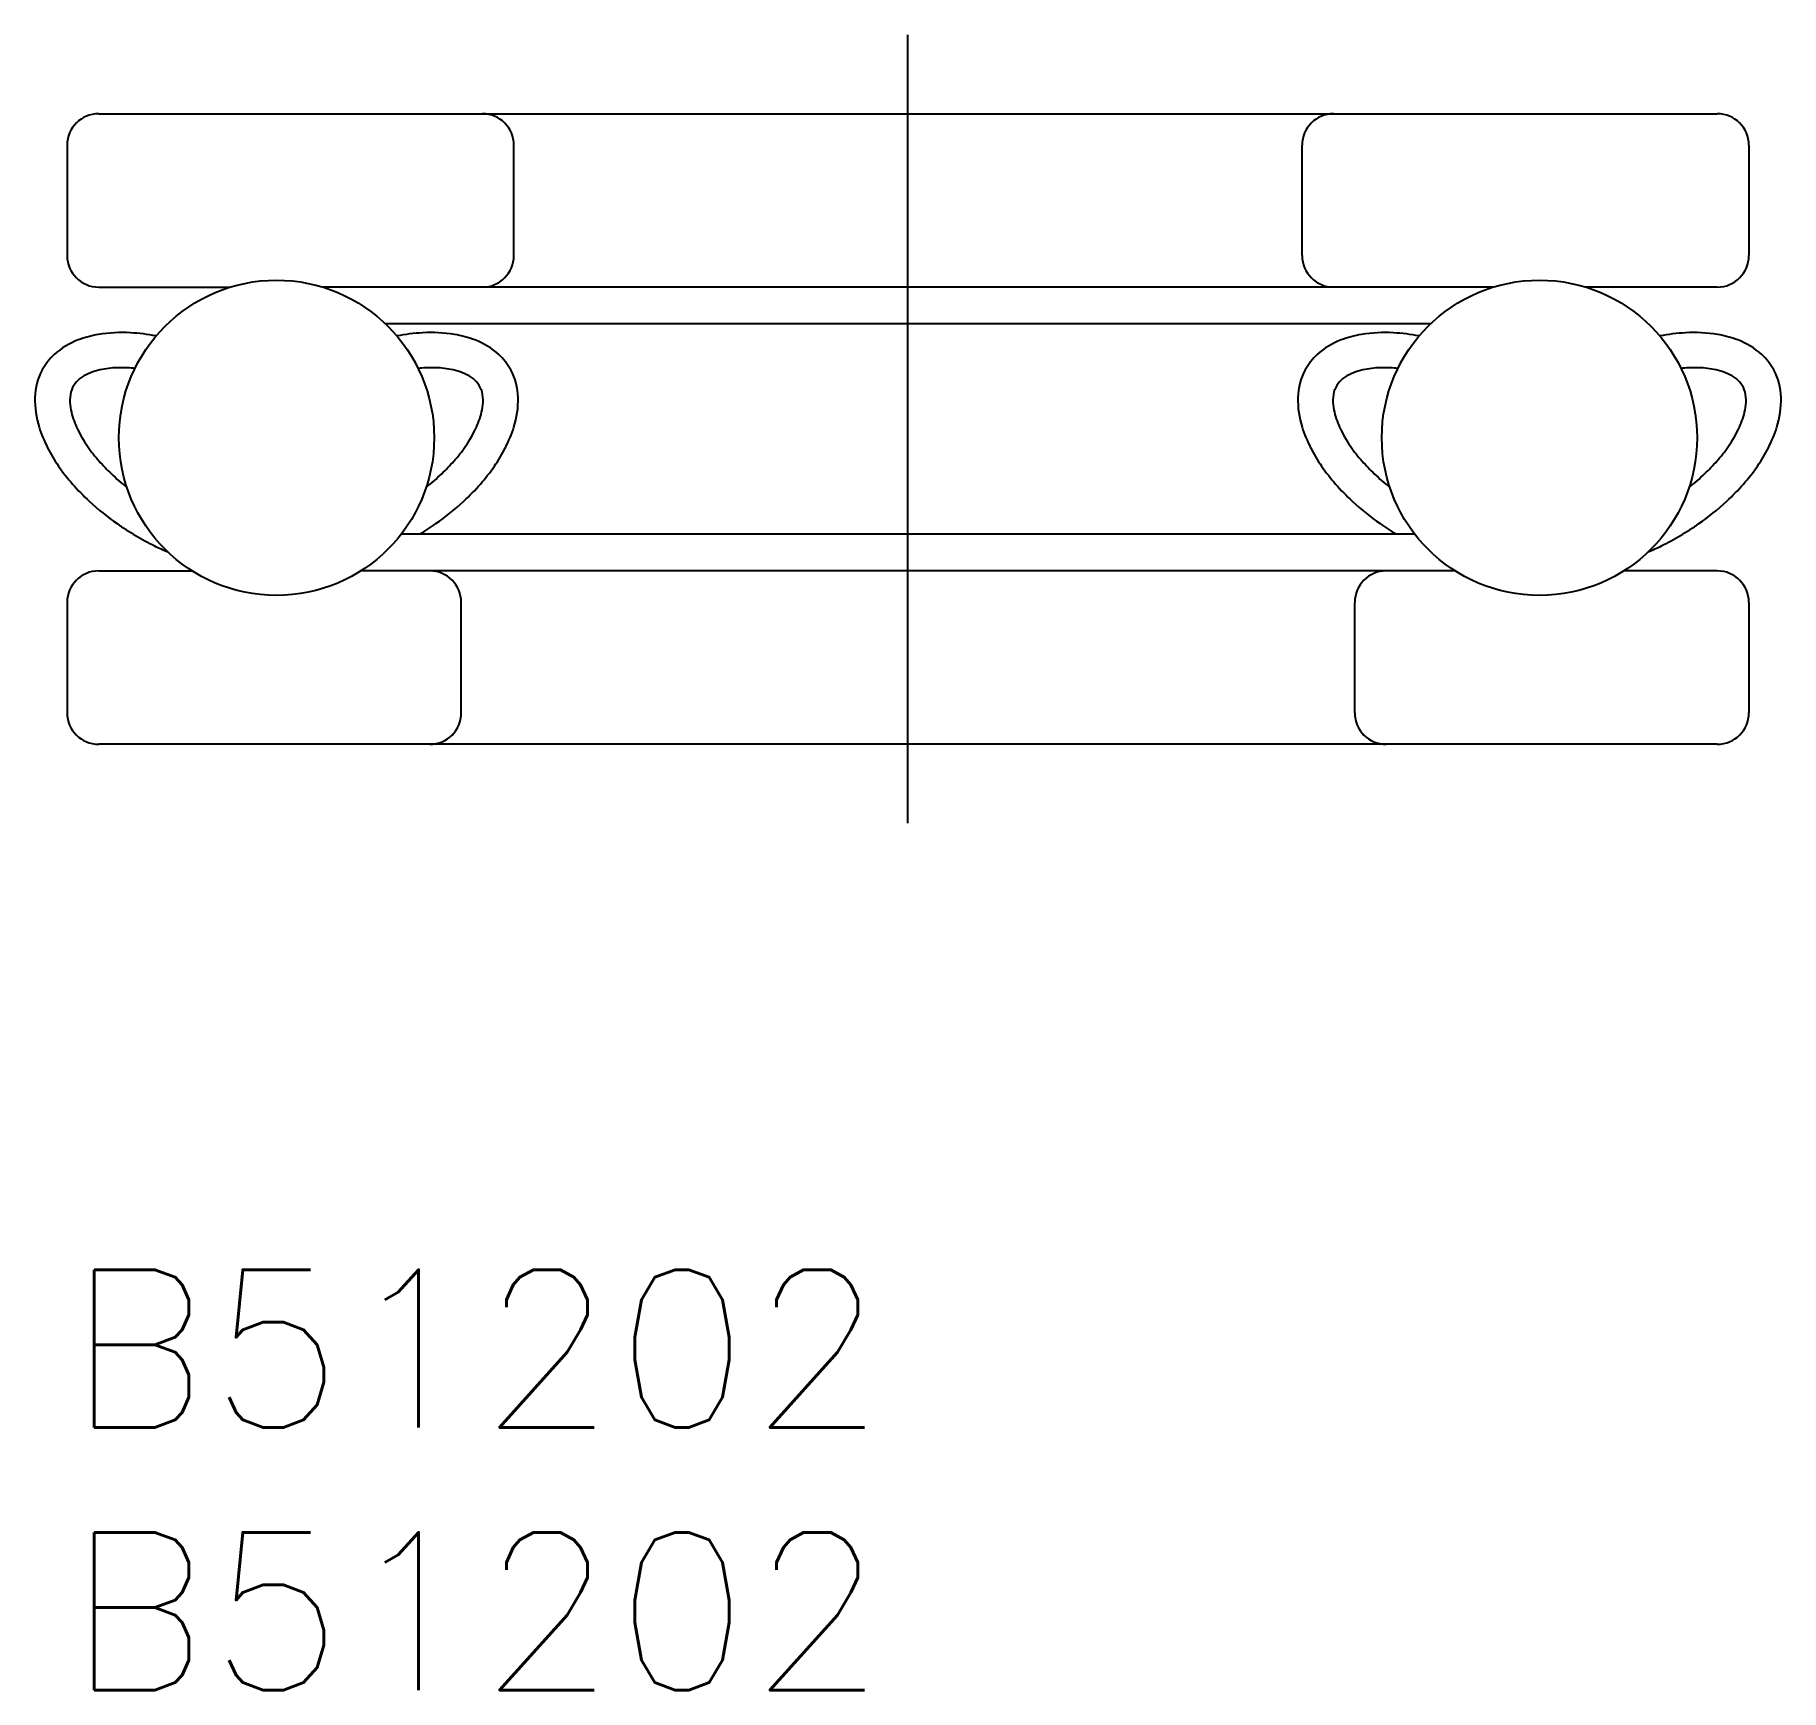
# Model space of a CAD drawing. Extents: x -0.6 to 32.6, y -8 to 23.5.
import ezdxf

# ---------------------------------------------------------------- set-up
doc = ezdxf.new("R2010")
doc.units = 0
doc.header["$LTSCALE"] = 0.5
doc.linetypes.add('CENTER', pattern=[50.8, 31.75, -6.35, 6.35, -6.35])
for name, color, linetype in [('MSM_CENTER', 1, 'CENTER'), ('MSM_CONTINUOUS', 7, 'CONTINUOUS'), ('MSM_PART_NUMBER', 7, 'CONTINUOUS')]:
    doc.layers.add(name, color=color, linetype=linetype)
doc.styles.get("Standard").update_dxf_attribs({"font": 'txt.shx', "height": 3, "bigfont": 'bigfont.shx'})

# ---------------------------------------------------------------- blocks, each defined once
blk = doc.blocks.new('*U2')
at = {"layer": 'MSM_PART_NUMBER'}
blk.add_text('B51202', height=3, dxfattribs=at).set_placement((0, -3))
blk = doc.blocks.new('*U3')
at = {"layer": 'MSM_PART_NUMBER'}
blk.add_text('B51202', height=3, dxfattribs=at).set_placement((0, -8))

msp = doc.modelspace()

# ---------------------------------------------------------------- linework, layer by layer
at = {"layer": 'MSM_CENTER'}
msp.add_line((16, 8.5), (16, 23.5), dxfattribs=at)
at = {"layer": 'MSM_CONTINUOUS'}
for p, q in [((0.6, 22), (31.4, 22)), ((0, 21.4), (0, 19.3)), ((8.5, 19.3), (8.5, 21.4)), ((23.5, 19.3), (23.5, 21.4)), ((32, 21.4), (32, 19.3)), ((0.6, 18.7), (3.099, 18.7)), ((27.131, 18.7), (4.869, 18.7)), ((31.4, 18.7), (28.901, 18.7)), ((25.941, 18), (6.059, 18)), ((25.642, 14), (6.358, 14)), ((0.6, 13.3), (2.377, 13.3)), ((26.409, 13.3), (5.591, 13.3)), ((31.4, 13.3), (29.623, 13.3)), ((0, 12.7), (0, 10.6)), ((7.5, 10.6), (7.5, 12.7)), ((24.5, 10.6), (24.5, 12.7)), ((32, 12.7), (32, 10.6)), ((31.4, 10), (0.6, 10))]:
    msp.add_line(p, q, dxfattribs=at)
for centre in [(3.984, 15.833), (28.016, 15.833)]:
    msp.add_circle(centre, 3, dxfattribs=at)
for centre, radius, start, end in [((0.6, 21.4), 0.6, 90, 180), ((7.9, 21.4), 0.6, 0, 90), ((24.1, 21.4), 0.6, 90, 180), ((31.4, 21.4), 0.6, 360, 90), ((0.6, 19.3), 0.6, 180, 270), ((7.9, 19.3), 0.6, 270, 0), ((24.1, 19.3), 0.6, 180, 270), ((31.4, 19.3), 0.6, 270, 0), ((0.699, 16.381), 1.402, 110.4364, 132.3275), ((0.939, 15.758), 2.07, 99.5726, 110.6355), ((1.037, 15.088), 2.747, 86.4642, 99.2731), ((0.983, 14.017), 3.82, 79.297, 86.6518), ((6.984, 14.017), 3.82, 93.3482, 100.703), ((6.931, 15.088), 2.747, 80.7269, 93.5358), ((7.029, 15.758), 2.07, 69.3645, 80.4274), ((7.269, 16.381), 1.402, 47.6725, 69.5636), ((24.731, 16.381), 1.402, 110.4364, 132.3275), ((24.971, 15.758), 2.07, 99.5726, 110.6355), ((25.069, 15.088), 2.747, 86.4642, 99.2731), ((25.016, 14.017), 3.82, 79.297, 86.6518), ((31.017, 14.017), 3.82, 93.3482, 100.703), ((30.963, 15.088), 2.747, 80.7269, 93.5358), ((31.061, 15.758), 2.07, 69.3645, 80.4274), ((31.301, 16.381), 1.402, 47.6725, 69.5636), ((0.516, 16.591), 1.124, 132.6345, 151.6516), ((7.452, 16.591), 1.124, 28.3484, 47.3655), ((24.548, 16.591), 1.124, 132.6345, 151.6516), ((31.484, 16.591), 1.124, 28.3484, 47.3655), ((0.569, 16.568), 1.182, 151.9272, 178.5714), ((0.567, 16.554), 0.519, 118.6546, 157.8599), ((0.866, 16.022), 1.13, 100.2024, 119.0218), ((1.014, 15.34), 1.827, 90.671, 100.9817), ((1.035, 14.519), 2.648, 84.4584, 90.9098), ((6.933, 14.519), 2.648, 89.0902, 95.5416), ((6.953, 15.34), 1.827, 79.0183, 89.329), ((7.101, 16.022), 1.13, 60.9782, 79.7976), ((7.4, 16.554), 0.519, 22.1401, 61.3454), ((7.399, 16.568), 1.182, 1.4286, 28.0728), ((24.601, 16.568), 1.182, 151.9272, 178.5714), ((24.6, 16.554), 0.519, 118.6546, 157.8599), ((24.899, 16.022), 1.13, 100.2024, 119.0218), ((25.047, 15.34), 1.827, 90.671, 100.9817), ((25.067, 14.519), 2.648, 84.4584, 90.9098), ((30.965, 14.519), 2.648, 89.0902, 95.5416), ((30.986, 15.34), 1.827, 79.0183, 89.329), ((31.134, 16.022), 1.13, 60.9782, 79.7976), ((31.433, 16.554), 0.519, 22.1401, 61.3454), ((31.431, 16.568), 1.182, 1.4286, 28.0728), ((0.8, 16.529), 0.747, 162.8216, 192.8339), ((7.168, 16.529), 0.747, 347.1661, 17.1784), ((24.832, 16.529), 0.747, 162.8216, 192.8339), ((31.2, 16.529), 0.747, 347.1661, 17.1784), ((1.099, 16.552), 1.712, 178.449, 197.5063), ((1.576, 16.674), 1.536, 191.6801, 204.6322), ((6.391, 16.674), 1.536, 335.3678, 348.3199), ((6.869, 16.552), 1.712, 342.4937, 1.551), ((25.131, 16.552), 1.712, 178.449, 197.5063), ((25.609, 16.674), 1.536, 191.6801, 204.6322), ((30.424, 16.674), 1.536, 335.3678, 348.3199), ((30.901, 16.552), 1.712, 342.4937, 1.551), ((1.793, 16.765), 2.438, 197.3778, 207.4214), ((2.327, 17.024), 2.364, 204.7634, 214.9077), ((5.641, 17.024), 2.364, 325.0923, 335.2366), ((6.174, 16.765), 2.438, 332.5786, 342.6222), ((25.826, 16.765), 2.438, 197.3778, 207.4214), ((26.359, 17.024), 2.364, 204.7634, 214.9077), ((29.673, 17.024), 2.364, 325.0923, 335.2366), ((30.207, 16.765), 2.438, 332.5786, 342.6222), ((2.255, 16.975), 2.945, 206.9205, 214.8131), ((2.515, 17.108), 2.567, 214.0356, 222.0146), ((5.453, 17.108), 2.567, 317.9854, 325.9644), ((5.712, 16.975), 2.945, 325.1869, 333.0795), ((26.288, 16.975), 2.945, 206.9205, 214.8131), ((26.547, 17.108), 2.567, 214.0356, 222.0146), ((29.485, 17.108), 2.567, 317.9854, 325.9644), ((29.745, 16.975), 2.945, 325.1869, 333.0795), ((2.97, 17.467), 3.813, 214.7427, 221.2548), ((3.41, 17.851), 3.729, 221.2896, 226.4638), ((4.558, 17.851), 3.729, 313.5362, 318.7104), ((4.997, 17.467), 3.813, 318.7452, 325.2573), ((27.003, 17.467), 3.813, 214.7427, 221.2548), ((27.442, 17.851), 3.729, 221.2896, 226.4638), ((28.59, 17.851), 3.729, 313.5362, 318.7104), ((29.03, 17.467), 3.813, 318.7452, 325.2573), ((3.458, 17.893), 4.461, 221.2437, 227.0957), ((3.57, 17.995), 3.944, 226.2187, 231.8873), ((4.398, 17.995), 3.944, 308.1127, 313.7813), ((4.51, 17.893), 4.461, 312.9043, 318.7563), ((27.49, 17.893), 4.461, 221.2437, 227.0957), ((27.602, 17.995), 3.944, 226.2187, 231.8873), ((28.43, 17.995), 3.944, 308.1127, 313.7813), ((28.542, 17.893), 4.461, 312.9043, 318.7563), ((3.957, 18.462), 5.217, 227.3289, 234.789), ((4.01, 18.462), 5.217, 305.211, 312.6711), ((27.99, 18.462), 5.217, 227.3289, 234.789), ((28.043, 18.462), 5.217, 305.211, 312.6711), ((4.079, 18.668), 5.455, 234.993, 243.7408), ((3.889, 18.668), 5.455, 301.1745, 305.007), ((28.111, 18.668), 5.455, 234.993, 238.8255), ((27.921, 18.668), 5.455, 296.2592, 305.007), ((5.857, 22.607), 9.776, 244.6106, 246.2238), ((26.143, 22.607), 9.776, 293.7762, 295.3894), ((0.6, 12.7), 0.6, 90, 180), ((6.9, 12.7), 0.6, 360, 90), ((25.1, 12.7), 0.6, 90, 180), ((31.4, 12.7), 0.6, 360, 90), ((0.6, 10.6), 0.6, 180, 270), ((6.9, 10.6), 0.6, 270, 0), ((25.1, 10.6), 0.6, 180, 270), ((31.4, 10.6), 0.6, 270, 0)]:
    msp.add_arc(centre, radius, start, end, dxfattribs=at)

# ---------------------------------------------------------------- block references
for name in ['*U2', '*U3']:
    msp.add_blockref(name, (0, 0), dxfattribs=at)

doc.saveas('drawing.dxf')
